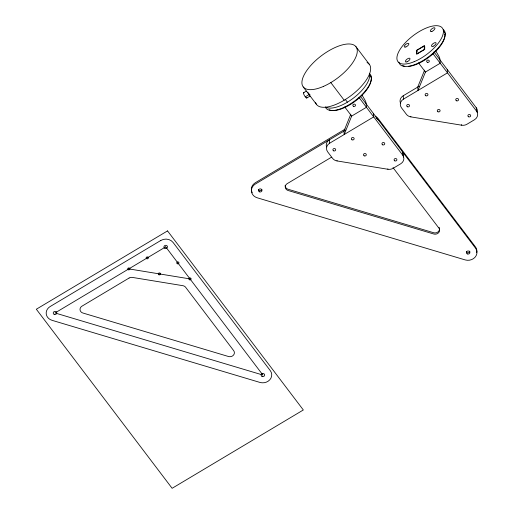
<?xml version="1.0" encoding="UTF-8"?>
<svg xmlns="http://www.w3.org/2000/svg" width="514" height="514" viewBox="0 0 514 514"><rect width="100%" height="100%" fill="white"/><g stroke="black" fill="none" stroke-linecap="round" stroke-linejoin="round"><path stroke-width="0.77" d="M350.805 114.204L343.93 131.154L344.194 134.52L351.66 116.093L366.418 107.285L366.096 103.115A4.42 1.041 59.2 0 0 364.612 99.465L362.248 95.463M424.596 70.148L417.728 87.104L417.985 90.464L425.457 72.044L440.215 63.228L439.894 59.059A4.42 1.041 59.2 0 0 438.403 55.409L435.654 50.738M303.581 92.726L306.28 91.113M305.277 96.857L309.325 94.435M306.742 98.045L310.122 96.028M416.353 50.462L424.468 45.617L424.757 49.402L416.642 54.246L416.353 50.462L417.162 51.529M424.114 46.048L416.738 50.449L416.995 53.816L424.371 49.408L424.114 46.048L424.924 47.115M345.222 129.065L255.285 182.759A8.841 7.768 -4.4 0 0 252.226 192.756M345.318 130.331L255.381 184.025A8.841 7.768 -4.4 0 0 251.468 191.504A8.841 7.768 -4.4 0 0 257.251 197.8L465.144 259.904A8.841 7.768 -4.4 0 0 475.077 257.218A8.841 7.768 -4.4 0 0 475.514 248.127L360.603 96.593M400.579 103.43A7.074 6.219 -4.4 0 1 403.207 95.771L419.103 86.281M403.291 157.066A7.074 6.219 -4.4 0 0 402.456 151.784L402.713 155.144A7.074 6.219 -4.4 0 1 400.695 163.799L393.204 168.271A7.074 6.219 -4.4 0 1 387.897 169.26L337.068 160.94A7.074 6.219 -4.4 0 1 332.59 158.351L327.656 151.842A7.074 6.219 -4.4 0 1 329.673 143.188L373.71 116.896L373.453 113.536M433.938 51.927L476.247 107.728L476.51 111.095A7.074 6.219 -4.4 0 1 474.493 119.743L467.001 124.215A7.074 6.219 -4.4 0 1 461.688 125.204L410.859 116.884A7.074 6.219 -4.4 0 1 406.381 114.294L401.447 107.786A7.074 6.219 -4.4 0 1 403.464 99.138L447.501 72.847L447.244 69.48M331.369 157.278L287.236 183.626A4.42 3.887 -4.4 0 0 285.283 187.366A4.42 3.887 -4.4 0 0 288.174 190.514L433.7 233.986A4.42 3.887 -4.4 0 0 438.667 232.643A4.42 3.887 -4.4 0 0 438.879 228.094L393.017 167.609M128.808 268.893L190.007 278.916M443.409 31.007L445.233 33.41A1.105 0.97 -4.4 0 1 444.918 34.759M432.807 53.462L476.51 111.095M418.512 62.888L425.457 72.044M355.945 46.69L369.309 64.314M369.617 75.063L371.442 77.466A1.105 0.97 -4.4 0 1 371.352 78.636M359.016 97.519L402.713 155.144M345.267 99.382L347.393 102.19M330.817 82.6L344.181 100.224M344.721 106.938L351.66 116.093M303.266 86.962L316.63 104.593M461.636 124.574L461.688 125.204M410.827 116.466L410.859 116.884M403.207 95.771L403.464 99.138M387.858 168.843L387.897 169.26M337.036 160.522L337.068 160.94M329.673 143.188L329.41 139.827A7.074 6.219 -4.4 0 0 326.557 146.927M309.961 94.666A3.09 0.469 56.8 0 1 309.402 93.94M309.537 94.994A3.09 0.977 61.6 0 1 308.972 94.287M308.387 93.33A3.09 0.977 61.6 0 1 307.847 92.115M367.028 62.547A33.159 13.769 -37.2 0 1 352.103 94.794A33.159 13.769 -37.2 0 1 315.596 102.601M369.367 73.695A27.852 11.565 -37.2 0 1 353.645 97.936A27.852 11.565 -37.2 0 1 325.76 107.124M306.839 97.454A3.097 0.726 59.2 0 1 304.603 95.861A3.097 0.726 59.2 0 1 304.031 92.848M376.004 117.892A8.841 7.768 -4.4 0 1 378.31 119.942M375.156 116.228A8.841 7.768 -4.4 0 1 378.214 118.683L475.411 246.861A8.841 7.768 -4.4 0 1 476.69 252.689M261.87 189.454A1.767 1.555 -4.4 0 1 258.388 189.364M469.79 251.076A1.767 1.555 -4.4 0 1 468.305 252.798A1.767 1.555 -4.4 0 1 466.307 251.616M285.167 185.316A4.42 3.887 -4.4 0 0 288.078 189.248L433.604 232.72A4.42 3.887 -4.4 0 0 438.352 231.602A4.42 3.887 -4.4 0 0 439.104 227.336M369.54 73.643A27.852 11.565 -37.2 0 1 355.058 100.654A27.852 11.565 -37.2 0 1 325.343 107.002M370.279 76.213A26.747 11.109 -37.2 0 1 370.421 76.438M370.935 77.678A26.747 11.109 -37.2 0 1 370.999 77.948M371.147 79.432A26.747 11.109 -37.2 0 1 354.268 101.913A26.747 11.109 -37.2 0 1 329.166 109.694M443.338 29.594A27.852 11.565 -37.2 0 1 428.04 57.202A27.852 11.565 -37.2 0 1 398.877 62.091M444.848 34.175A26.747 11.109 -37.2 0 1 433.026 53.893A26.747 11.109 -37.2 0 1 408.367 66.46M404.814 66.293A26.747 11.109 -37.2 0 1 402.693 65.49M476.247 107.728A7.074 6.219 -4.4 0 1 477.268 112.386M167.532 230.902L36.327 309.229L172.119 488.3L303.324 409.973L167.532 230.902M160.843 240.456L50.154 306.543A8.841 7.768 -4.4 0 0 46.241 314.022A8.841 7.768 -4.4 0 0 52.03 320.318L259.917 382.422A8.841 7.768 -4.4 0 0 269.85 379.737A8.841 7.768 -4.4 0 0 270.287 370.645L173.083 242.46A8.841 7.768 -4.4 0 0 160.843 240.456M165.707 246.868L55.017 312.949L262.905 375.047L165.707 246.868M129.085 278.042L82.015 306.145A4.42 3.887 -4.4 0 0 80.055 309.884A4.42 3.887 -4.4 0 0 82.947 313.032L228.473 356.504A4.42 3.887 -4.4 0 0 233.44 355.161A4.42 3.887 -4.4 0 0 233.658 350.612L185.644 287.3A4.42 3.887 -4.4 0 0 182.849 285.681L132.406 277.419A4.42 3.887 -4.4 0 0 129.085 278.042M323.447 86.41A33.159 13.769 -37.2 0 0 356.074 46.851A33.159 13.769 -37.2 0 0 309.293 67.212A33.159 13.769 -37.2 0 0 323.447 86.41M259.358 191.793A1.767 1.555 -4.4 0 0 262.005 190.392A1.767 1.555 -4.4 0 0 259.352 189.101A1.767 1.555 -4.4 0 0 259.358 191.793M467.252 253.897A1.767 1.555 -4.4 0 0 469.899 252.496A1.767 1.555 -4.4 0 0 467.245 251.205A1.767 1.555 -4.4 0 0 467.252 253.897M54.15 314.317A1.767 1.555 -4.4 0 0 56.784 312.904A1.767 1.555 -4.4 0 0 54.111 311.625A1.767 1.555 -4.4 0 0 54.15 314.317M189.467 279.77A1.105 0.97 -4.4 0 0 191.112 278.884A1.105 0.97 -4.4 0 0 189.441 278.087A1.105 0.97 -4.4 0 0 189.467 279.77M177.317 263.746A1.105 0.97 -4.4 0 0 178.962 262.86A1.105 0.97 -4.4 0 0 177.291 262.063A1.105 0.97 -4.4 0 0 177.317 263.746M158.865 274.759A1.105 0.97 -4.4 0 0 160.509 273.872A1.105 0.97 -4.4 0 0 158.845 273.075A1.105 0.97 -4.4 0 0 158.865 274.759M164.84 248.236A1.767 1.555 -4.4 0 0 167.474 246.816A1.767 1.555 -4.4 0 0 164.808 245.544A1.767 1.555 -4.4 0 0 164.84 248.236M262.044 376.421A1.767 1.555 -4.4 0 0 264.671 375.002A1.767 1.555 -4.4 0 0 262.005 373.729A1.767 1.555 -4.4 0 0 262.044 376.421M128.269 269.754A1.105 0.97 -4.4 0 0 129.913 268.867A1.105 0.97 -4.4 0 0 128.243 268.07A1.105 0.97 -4.4 0 0 128.269 269.754M146.715 258.735A1.105 0.97 -4.4 0 0 148.36 257.848A1.105 0.97 -4.4 0 0 146.696 257.051A1.105 0.97 -4.4 0 0 146.715 258.735M353.523 106.308A1.324 1.163 -4.4 0 0 355.508 105.254A1.324 1.163 -4.4 0 0 353.516 104.284A1.324 1.163 -4.4 0 0 353.523 106.308M382.634 144.826A1.413 1.246 -4.4 0 0 384.755 143.708A1.413 1.246 -4.4 0 0 382.628 142.674A1.413 1.246 -4.4 0 0 382.634 144.826M364.188 155.845A1.413 1.246 -4.4 0 0 366.302 154.72A1.413 1.246 -4.4 0 0 364.182 153.686A1.413 1.246 -4.4 0 0 364.188 155.845M352.039 139.821A1.413 1.246 -4.4 0 0 354.152 138.696A1.413 1.246 -4.4 0 0 352.032 137.662A1.413 1.246 -4.4 0 0 352.039 139.821M333.592 150.833A1.413 1.246 -4.4 0 0 335.706 149.715A1.413 1.246 -4.4 0 0 333.58 148.681A1.413 1.246 -4.4 0 0 333.592 150.833M394.784 160.85A1.413 1.246 -4.4 0 0 396.904 159.732A1.413 1.246 -4.4 0 0 394.778 158.697A1.413 1.246 -4.4 0 0 394.784 160.85M414.168 61.686A27.852 11.565 -37.2 0 0 442.631 28.456A27.852 11.565 -37.2 0 0 403.696 44.506A27.852 11.565 -37.2 0 0 414.168 61.686M405.867 46.947A2.782 1.156 -37.2 0 0 408.816 43.626A2.782 1.156 -37.2 0 0 404.961 45.129A2.782 1.156 -37.2 0 0 405.867 46.947M431.959 31.373A2.782 1.156 -37.2 0 0 434.908 28.052A2.782 1.156 -37.2 0 0 431.053 29.549A2.782 1.156 -37.2 0 0 431.959 31.373M433.103 46.241A2.782 1.156 -37.2 0 0 436.052 42.925A2.782 1.156 -37.2 0 0 432.197 44.422A2.782 1.156 -37.2 0 0 433.103 46.241M407.011 61.821A2.782 1.156 -37.2 0 0 409.96 58.5A2.782 1.156 -37.2 0 0 406.105 59.997A2.782 1.156 -37.2 0 0 407.011 61.821M456.432 100.776A1.413 1.246 -4.4 0 0 458.546 99.652A1.413 1.246 -4.4 0 0 456.426 98.617A1.413 1.246 -4.4 0 0 456.432 100.776M437.986 111.789A1.413 1.246 -4.4 0 0 440.1 110.664A1.413 1.246 -4.4 0 0 437.973 109.63A1.413 1.246 -4.4 0 0 437.986 111.789M425.836 95.765A1.413 1.246 -4.4 0 0 427.95 94.647A1.413 1.246 -4.4 0 0 425.823 93.612A1.413 1.246 -4.4 0 0 425.836 95.765M407.384 106.777A1.413 1.246 -4.4 0 0 409.504 105.659A1.413 1.246 -4.4 0 0 407.377 104.625A1.413 1.246 -4.4 0 0 407.384 106.777M468.582 116.794A1.413 1.246 -4.4 0 0 470.695 115.676A1.413 1.246 -4.4 0 0 468.575 114.641A1.413 1.246 -4.4 0 0 468.582 116.794M427.314 62.252A1.324 1.163 -4.4 0 0 429.299 61.198A1.324 1.163 -4.4 0 0 427.307 60.228A1.324 1.163 -4.4 0 0 427.314 62.252"/></g></svg>
